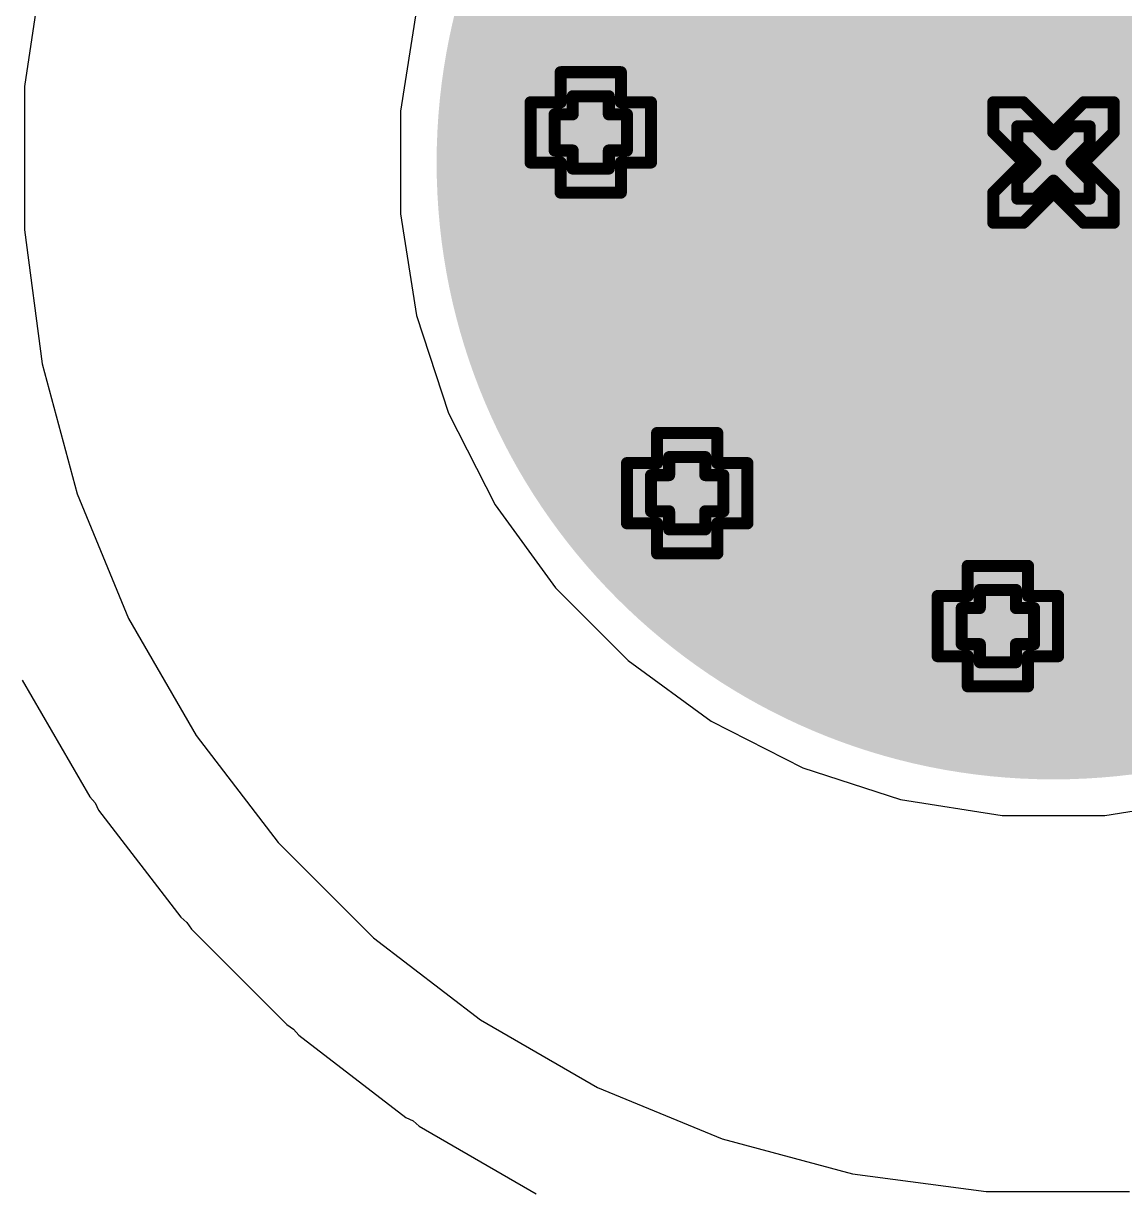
# Model space of a CAD drawing. Header units: inches. Extents: x -3 to 5259, y -3 to 5282.
# Drawn here: x 138.924 to 143.568, y 98.943 to 103.874 of the extents above; entities that cross this region are included whole.
import ezdxf

# ---------------------------------------------------------------- set-up
doc = ezdxf.new("R2010")
doc.units = ezdxf.units.IN
for name, color, linetype in [('Bottom Layer', 5, 'Continuous'), ('Bottom Solder', 6, 'Continuous'), ('Drill Drawing', 1, 'Continuous'), ('Layer 1', 16, 'Continuous'), ('Layer 2', 76, 'Continuous'), ('Multi-Layer', 9, 'Continuous'), ('Pad Holes', 156, 'Continuous'), ('Top Layer', 1, 'Continuous'), ('Top Solder', 216, 'Continuous'), ('Via Holes', 16, 'Continuous')]:
    doc.layers.add(name, color=color, linetype=linetype)

msp = doc.modelspace()

# ---------------------------------------------------------------- hatches: boundary and pattern name
at = {"layer": 'Bottom Layer'}
h = msp.add_hatch(color=5, dxfattribs=at)
edge = h.paths.add_edge_path()
edge.add_arc((143.2683, 103.287), 2.5, 0, 360)
h = msp.add_hatch(color=5, dxfattribs=at)
edge = h.paths.add_edge_path()
edge.add_arc((141.3167, 103.414), 0.3, 0, 360)
h = msp.add_hatch(color=5, dxfattribs=at)
edge = h.paths.add_edge_path()
edge.add_arc((141.7235, 101.8923), 0.3, 0, 360)
h = msp.add_hatch(color=5, dxfattribs=at)
edge = h.paths.add_edge_path()
edge.add_arc((143.0337, 101.3319), 0.3, 0, 360)
at = {"layer": 'Bottom Solder'}
h = msp.add_hatch(color=6, dxfattribs=at)
edge = h.paths.add_edge_path()
edge.add_arc((143.2683, 103.287), 2.6016, 0, 360)
h = msp.add_hatch(color=6, dxfattribs=at)
edge = h.paths.add_edge_path()
edge.add_arc((141.3167, 103.414), 0.4016, 0, 360)
h = msp.add_hatch(color=6, dxfattribs=at)
edge = h.paths.add_edge_path()
edge.add_arc((141.7235, 101.8923), 0.4016, 0, 360)
h = msp.add_hatch(color=6, dxfattribs=at)
edge = h.paths.add_edge_path()
edge.add_arc((143.0337, 101.3319), 0.4016, 0, 360)
at = {"layer": 'Layer 1'}
h = msp.add_hatch(color=16, dxfattribs=at)
edge = h.paths.add_edge_path()
edge.add_arc((143.2683, 103.287), 2.5, 0, 360)
h = msp.add_hatch(color=16, dxfattribs=at)
edge = h.paths.add_edge_path()
edge.add_arc((141.3167, 103.414), 0.3, 0, 360)
h = msp.add_hatch(color=16, dxfattribs=at)
edge = h.paths.add_edge_path()
edge.add_arc((141.7235, 101.8923), 0.3, 0, 360)
h = msp.add_hatch(color=16, dxfattribs=at)
edge = h.paths.add_edge_path()
edge.add_arc((143.0337, 101.3319), 0.3, 0, 360)
at = {"layer": 'Layer 2'}
h = msp.add_hatch(color=76, dxfattribs=at)
edge = h.paths.add_edge_path()
edge.add_arc((143.2683, 103.287), 2.5, 0, 360)
h = msp.add_hatch(color=76, dxfattribs=at)
edge = h.paths.add_edge_path()
edge.add_arc((141.3167, 103.414), 0.3, 0, 360)
h = msp.add_hatch(color=76, dxfattribs=at)
edge = h.paths.add_edge_path()
edge.add_arc((141.7235, 101.8923), 0.3, 0, 360)
h = msp.add_hatch(color=76, dxfattribs=at)
edge = h.paths.add_edge_path()
edge.add_arc((143.0337, 101.3319), 0.3, 0, 360)
at = {"layer": 'Multi-Layer'}
h = msp.add_hatch(color=9, dxfattribs=at)
edge = h.paths.add_edge_path()
edge.add_arc((143.2683, 103.287), 2.5, 0, 360)
at = {"layer": 'Pad Holes'}
h = msp.add_hatch(color=7, dxfattribs=at)
edge = h.paths.add_edge_path()
edge.add_arc((143.2683, 103.287), 1.55, 0, 360)
at = {"layer": 'Top Layer'}
h = msp.add_hatch(color=1, dxfattribs=at)
edge = h.paths.add_edge_path()
edge.add_arc((143.2683, 103.287), 2.5, 0, 360)
h = msp.add_hatch(color=1, dxfattribs=at)
edge = h.paths.add_edge_path()
edge.add_arc((141.3167, 103.414), 0.3, 0, 360)
h = msp.add_hatch(color=1, dxfattribs=at)
edge = h.paths.add_edge_path()
edge.add_arc((141.7235, 101.8923), 0.3, 0, 360)
h = msp.add_hatch(color=1, dxfattribs=at)
edge = h.paths.add_edge_path()
edge.add_arc((143.0337, 101.3319), 0.3, 0, 360)
at = {"layer": 'Top Solder'}
h = msp.add_hatch(color=216, dxfattribs=at)
edge = h.paths.add_edge_path()
edge.add_arc((143.2683, 103.287), 2.6016, 0, 360)
h = msp.add_hatch(color=216, dxfattribs=at)
edge = h.paths.add_edge_path()
edge.add_arc((141.3167, 103.414), 0.4016, 0, 360)
h = msp.add_hatch(color=216, dxfattribs=at)
edge = h.paths.add_edge_path()
edge.add_arc((141.7235, 101.8923), 0.4016, 0, 360)
h = msp.add_hatch(color=216, dxfattribs=at)
edge = h.paths.add_edge_path()
edge.add_arc((143.0337, 101.3319), 0.4016, 0, 360)
at = {"layer": 'Via Holes'}
h = msp.add_hatch(color=7, dxfattribs=at)
edge = h.paths.add_edge_path()
edge.add_arc((141.3167, 103.414), 0.15, 0, 360)
h = msp.add_hatch(color=7, dxfattribs=at)
edge = h.paths.add_edge_path()
edge.add_arc((141.7235, 101.8923), 0.15, 0, 360)
h = msp.add_hatch(color=7, dxfattribs=at)
edge = h.paths.add_edge_path()
edge.add_arc((143.0337, 101.3319), 0.15, 0, 360)

# ---------------------------------------------------------------- linework, layer by layer
at = {"layer": 'Bottom Layer'}
for p, q in [((139.0226, 104.2404), (138.9287, 103.6071)), ((138.9287, 103.6071), (138.9287, 103.287)), ((138.9287, 103.287), (138.9287, 103.0026)), ((138.9287, 103.0026), (139.0029, 102.4386)), ((139.0029, 102.4386), (139.1501, 101.8891)), ((139.1501, 101.8891), (139.3678, 101.3635)), ((139.3678, 101.3635), (139.6523, 100.8708)), ((138.9193, 101.1045), (139.2037, 100.6119)), ((138.9193, 101.1045), (139.2037, 100.6119)), ((139.6523, 100.8708), (139.9986, 100.4195)), ((139.2037, 100.6119), (139.2263, 100.5862)), ((139.2037, 100.6119), (139.2263, 100.5862)), ((139.2263, 100.5862), (139.2414, 100.5555)), ((139.2263, 100.5862), (139.2414, 100.5555)), ((139.2414, 100.5555), (139.5877, 100.1042)), ((139.2414, 100.5555), (139.5877, 100.1042)), ((139.9986, 100.4195), (140.4008, 100.0173)), ((139.5877, 100.1042), (139.6134, 100.0817)), ((139.5877, 100.1042), (139.6134, 100.0817)), ((139.6134, 100.0817), (139.6323, 100.0533)), ((139.6134, 100.0817), (139.6323, 100.0533)), ((139.6323, 100.0533), (140.0346, 99.651)), ((139.6323, 100.0533), (140.0346, 99.651)), ((140.4008, 100.0173), (140.8522, 99.671)), ((140.8522, 99.671), (141.3448, 99.3865)), ((140.0346, 99.651), (140.063, 99.632)), ((140.0346, 99.651), (140.063, 99.632)), ((140.063, 99.632), (140.0855, 99.6063)), ((140.063, 99.632), (140.0855, 99.6063)), ((140.0855, 99.6063), (140.5369, 99.26)), ((140.0855, 99.6063), (140.5369, 99.26)), ((141.3448, 99.3865), (141.8704, 99.1688)), ((140.5369, 99.26), (140.5675, 99.2449)), ((140.5369, 99.26), (140.5675, 99.2449)), ((140.5675, 99.2449), (140.5932, 99.2224)), ((140.5675, 99.2449), (140.5932, 99.2224)), ((140.5932, 99.2224), (141.0859, 98.938)), ((140.5932, 99.2224), (141.0859, 98.938)), ((141.8704, 99.1688), (142.4199, 99.0216)), ((142.4199, 99.0216), (142.9839, 98.9473)), ((142.9839, 98.9473), (143.2683, 98.9473)), ((143.2683, 98.9473), (143.5885, 98.9473))]:
    msp.add_line(p, q, dxfattribs=at)
at = {"layer": 'Bottom Solder'}
for p, q in [((139.0226, 104.2404), (138.9287, 103.6071)), ((138.9287, 103.6071), (138.9287, 103.287)), ((138.9287, 103.287), (138.9287, 103.0026)), ((138.9287, 103.0026), (139.0029, 102.4386)), ((139.0029, 102.4386), (139.1501, 101.8891)), ((139.1501, 101.8891), (139.3678, 101.3635)), ((139.3678, 101.3635), (139.6523, 100.8708)), ((139.6523, 100.8708), (139.9986, 100.4195)), ((139.9986, 100.4195), (140.4008, 100.0173)), ((140.4008, 100.0173), (140.8522, 99.671)), ((140.8522, 99.671), (141.3448, 99.3865)), ((141.3448, 99.3865), (141.8704, 99.1688)), ((141.8704, 99.1688), (142.4199, 99.0216)), ((142.4199, 99.0216), (142.9839, 98.9473)), ((142.9839, 98.9473), (143.2683, 98.9473)), ((143.2683, 98.9473), (143.5885, 98.9473))]:
    msp.add_line(p, q, dxfattribs=at)
at = {"layer": 'Drill Drawing'}
for points in [[(141.1897, 103.541, 0.0508, 0.0508, 0), (141.1897, 103.668, 0.0508, 0.0508, 0)], [(141.1897, 103.668, 0.0508, 0.0508, 0), (141.4437, 103.668, 0.0508, 0.0508, 0)], [(141.4437, 103.541, 0.0508, 0.0508, 0), (141.4437, 103.668, 0.0508, 0.0508, 0)], [(141.0627, 103.287, 0.0508, 0.0508, 0), (141.0627, 103.541, 0.0508, 0.0508, 0)], [(141.0627, 103.541, 0.0508, 0.0508, 0), (141.1897, 103.541, 0.0508, 0.0508, 0)], [(141.2405, 103.4902, 0.0508, 0.0508, 0), (141.2405, 103.5664, 0.0508, 0.0508, 0)], [(141.2405, 103.5664, 0.0508, 0.0508, 0), (141.3929, 103.5664, 0.0508, 0.0508, 0)], [(141.3929, 103.4902, 0.0508, 0.0508, 0), (141.3929, 103.5664, 0.0508, 0.0508, 0)], [(141.4437, 103.541, 0.0508, 0.0508, 0), (141.5707, 103.541, 0.0508, 0.0508, 0)], [(141.5707, 103.287, 0.0508, 0.0508, 0), (141.5707, 103.541, 0.0508, 0.0508, 0)], [(143.0143, 103.414, 0.0508, 0.0508, 0), (143.0143, 103.541, 0.0508, 0.0508, 0)], [(143.0143, 103.541, 0.0508, 0.0508, 0), (143.1413, 103.541, 0.0508, 0.0508, 0)], [(143.1413, 103.541, 0.0508, 0.0508, 0), (143.2683, 103.414, 0.0508, 0.0508, 0)], [(143.2683, 103.414, 0.0508, 0.0508, 0), (143.3953, 103.541, 0.0508, 0.0508, 0)], [(143.3953, 103.541, 0.0508, 0.0508, 0), (143.5223, 103.541, 0.0508, 0.0508, 0)], [(143.5223, 103.414, 0.0508, 0.0508, 0), (143.5223, 103.541, 0.0508, 0.0508, 0)], [(141.1643, 103.3378, 0.0508, 0.0508, 0), (141.1643, 103.4902, 0.0508, 0.0508, 0)], [(141.1643, 103.4902, 0.0508, 0.0508, 0), (141.2405, 103.4902, 0.0508, 0.0508, 0)], [(141.3929, 103.4902, 0.0508, 0.0508, 0), (141.4691, 103.4902, 0.0508, 0.0508, 0)], [(141.4691, 103.3378, 0.0508, 0.0508, 0), (141.4691, 103.4902, 0.0508, 0.0508, 0)], [(143.1159, 103.3632, 0.0508, 0.0508, 0), (143.1159, 103.4394, 0.0508, 0.0508, 0)], [(143.1159, 103.4394, 0.0508, 0.0508, 0), (143.1921, 103.4394, 0.0508, 0.0508, 0)], [(143.1921, 103.4394, 0.0508, 0.0508, 0), (143.2683, 103.3632, 0.0508, 0.0508, 0)], [(143.2683, 103.3632, 0.0508, 0.0508, 0), (143.3445, 103.4394, 0.0508, 0.0508, 0)], [(143.3445, 103.4394, 0.0508, 0.0508, 0), (143.4207, 103.4394, 0.0508, 0.0508, 0)], [(143.4207, 103.3632, 0.0508, 0.0508, 0), (143.4207, 103.4394, 0.0508, 0.0508, 0)], [(143.0143, 103.414, 0.0508, 0.0508, 0), (143.1413, 103.287, 0.0508, 0.0508, 0)], [(143.3953, 103.287, 0.0508, 0.0508, 0), (143.5223, 103.414, 0.0508, 0.0508, 0)], [(141.1643, 103.3378, 0.0508, 0.0508, 0), (141.2405, 103.3378, 0.0508, 0.0508, 0)], [(141.2405, 103.2616, 0.0508, 0.0508, 0), (141.2405, 103.3378, 0.0508, 0.0508, 0)], [(141.3929, 103.3378, 0.0508, 0.0508, 0), (141.4691, 103.3378, 0.0508, 0.0508, 0)], [(141.3929, 103.2616, 0.0508, 0.0508, 0), (141.3929, 103.3378, 0.0508, 0.0508, 0)], [(143.1159, 103.3632, 0.0508, 0.0508, 0), (143.1921, 103.287, 0.0508, 0.0508, 0)], [(143.3445, 103.287, 0.0508, 0.0508, 0), (143.4207, 103.3632, 0.0508, 0.0508, 0)], [(141.0627, 103.287, 0.0508, 0.0508, 0), (141.1897, 103.287, 0.0508, 0.0508, 0)], [(141.1897, 103.16, 0.0508, 0.0508, 0), (141.1897, 103.287, 0.0508, 0.0508, 0)], [(141.4437, 103.287, 0.0508, 0.0508, 0), (141.5707, 103.287, 0.0508, 0.0508, 0)], [(141.4437, 103.16, 0.0508, 0.0508, 0), (141.4437, 103.287, 0.0508, 0.0508, 0)], [(143.0143, 103.16, 0.0508, 0.0508, 0), (143.1413, 103.287, 0.0508, 0.0508, 0)], [(143.1159, 103.2108, 0.0508, 0.0508, 0), (143.1921, 103.287, 0.0508, 0.0508, 0)], [(143.3445, 103.287, 0.0508, 0.0508, 0), (143.4207, 103.2108, 0.0508, 0.0508, 0)], [(143.3953, 103.287, 0.0508, 0.0508, 0), (143.5223, 103.16, 0.0508, 0.0508, 0)], [(141.2405, 103.2616, 0.0508, 0.0508, 0), (141.3929, 103.2616, 0.0508, 0.0508, 0)], [(143.1159, 103.1346, 0.0508, 0.0508, 0), (143.1159, 103.2108, 0.0508, 0.0508, 0)], [(143.1921, 103.1346, 0.0508, 0.0508, 0), (143.2683, 103.2108, 0.0508, 0.0508, 0)], [(143.2683, 103.2108, 0.0508, 0.0508, 0), (143.3445, 103.1346, 0.0508, 0.0508, 0)], [(143.4207, 103.1346, 0.0508, 0.0508, 0), (143.4207, 103.2108, 0.0508, 0.0508, 0)], [(141.1897, 103.16, 0.0508, 0.0508, 0), (141.4437, 103.16, 0.0508, 0.0508, 0)], [(143.0143, 103.033, 0.0508, 0.0508, 0), (143.0143, 103.16, 0.0508, 0.0508, 0)], [(143.1413, 103.033, 0.0508, 0.0508, 0), (143.2683, 103.16, 0.0508, 0.0508, 0)], [(143.2683, 103.16, 0.0508, 0.0508, 0), (143.3953, 103.033, 0.0508, 0.0508, 0)], [(143.5223, 103.033, 0.0508, 0.0508, 0), (143.5223, 103.16, 0.0508, 0.0508, 0)], [(143.1159, 103.1346, 0.0508, 0.0508, 0), (143.1921, 103.1346, 0.0508, 0.0508, 0)], [(143.3445, 103.1346, 0.0508, 0.0508, 0), (143.4207, 103.1346, 0.0508, 0.0508, 0)], [(143.0143, 103.033, 0.0508, 0.0508, 0), (143.1413, 103.033, 0.0508, 0.0508, 0)], [(143.3953, 103.033, 0.0508, 0.0508, 0), (143.5223, 103.033, 0.0508, 0.0508, 0)], [(141.5965, 102.0193, 0.0508, 0.0508, 0), (141.5965, 102.1463, 0.0508, 0.0508, 0)], [(141.5965, 102.1463, 0.0508, 0.0508, 0), (141.8505, 102.1463, 0.0508, 0.0508, 0)], [(141.8505, 102.0193, 0.0508, 0.0508, 0), (141.8505, 102.1463, 0.0508, 0.0508, 0)], [(141.4695, 101.7653, 0.0508, 0.0508, 0), (141.4695, 102.0193, 0.0508, 0.0508, 0)], [(141.4695, 102.0193, 0.0508, 0.0508, 0), (141.5965, 102.0193, 0.0508, 0.0508, 0)], [(141.6473, 101.9685, 0.0508, 0.0508, 0), (141.6473, 102.0447, 0.0508, 0.0508, 0)], [(141.6473, 102.0447, 0.0508, 0.0508, 0), (141.7997, 102.0447, 0.0508, 0.0508, 0)], [(141.7997, 101.9685, 0.0508, 0.0508, 0), (141.7997, 102.0447, 0.0508, 0.0508, 0)], [(141.8505, 102.0193, 0.0508, 0.0508, 0), (141.9775, 102.0193, 0.0508, 0.0508, 0)], [(141.9775, 101.7653, 0.0508, 0.0508, 0), (141.9775, 102.0193, 0.0508, 0.0508, 0)], [(141.5711, 101.8161, 0.0508, 0.0508, 0), (141.5711, 101.9685, 0.0508, 0.0508, 0)], [(141.5711, 101.9685, 0.0508, 0.0508, 0), (141.6473, 101.9685, 0.0508, 0.0508, 0)], [(141.7997, 101.9685, 0.0508, 0.0508, 0), (141.8759, 101.9685, 0.0508, 0.0508, 0)], [(141.8759, 101.8161, 0.0508, 0.0508, 0), (141.8759, 101.9685, 0.0508, 0.0508, 0)], [(141.5711, 101.8161, 0.0508, 0.0508, 0), (141.6473, 101.8161, 0.0508, 0.0508, 0)], [(141.6473, 101.7399, 0.0508, 0.0508, 0), (141.6473, 101.8161, 0.0508, 0.0508, 0)], [(141.7997, 101.8161, 0.0508, 0.0508, 0), (141.8759, 101.8161, 0.0508, 0.0508, 0)], [(141.7997, 101.7399, 0.0508, 0.0508, 0), (141.7997, 101.8161, 0.0508, 0.0508, 0)], [(141.4695, 101.7653, 0.0508, 0.0508, 0), (141.5965, 101.7653, 0.0508, 0.0508, 0)], [(141.5965, 101.6383, 0.0508, 0.0508, 0), (141.5965, 101.7653, 0.0508, 0.0508, 0)], [(141.8505, 101.7653, 0.0508, 0.0508, 0), (141.9775, 101.7653, 0.0508, 0.0508, 0)], [(141.8505, 101.6383, 0.0508, 0.0508, 0), (141.8505, 101.7653, 0.0508, 0.0508, 0)], [(141.6473, 101.7399, 0.0508, 0.0508, 0), (141.7997, 101.7399, 0.0508, 0.0508, 0)], [(141.5965, 101.6383, 0.0508, 0.0508, 0), (141.8505, 101.6383, 0.0508, 0.0508, 0)], [(142.9067, 101.4589, 0.0508, 0.0508, 0), (142.9067, 101.5859, 0.0508, 0.0508, 0)], [(142.9067, 101.5859, 0.0508, 0.0508, 0), (143.1607, 101.5859, 0.0508, 0.0508, 0)], [(143.1607, 101.4589, 0.0508, 0.0508, 0), (143.1607, 101.5859, 0.0508, 0.0508, 0)], [(142.7797, 101.2049, 0.0508, 0.0508, 0), (142.7797, 101.4589, 0.0508, 0.0508, 0)], [(142.7797, 101.4589, 0.0508, 0.0508, 0), (142.9067, 101.4589, 0.0508, 0.0508, 0)], [(142.9575, 101.4081, 0.0508, 0.0508, 0), (142.9575, 101.4843, 0.0508, 0.0508, 0)], [(142.9575, 101.4843, 0.0508, 0.0508, 0), (143.1099, 101.4843, 0.0508, 0.0508, 0)], [(143.1099, 101.4081, 0.0508, 0.0508, 0), (143.1099, 101.4843, 0.0508, 0.0508, 0)], [(143.1607, 101.4589, 0.0508, 0.0508, 0), (143.2877, 101.4589, 0.0508, 0.0508, 0)], [(143.2877, 101.2049, 0.0508, 0.0508, 0), (143.2877, 101.4589, 0.0508, 0.0508, 0)], [(142.8813, 101.2557, 0.0508, 0.0508, 0), (142.8813, 101.4081, 0.0508, 0.0508, 0)], [(142.8813, 101.4081, 0.0508, 0.0508, 0), (142.9575, 101.4081, 0.0508, 0.0508, 0)], [(143.1099, 101.4081, 0.0508, 0.0508, 0), (143.1861, 101.4081, 0.0508, 0.0508, 0)], [(143.1861, 101.2557, 0.0508, 0.0508, 0), (143.1861, 101.4081, 0.0508, 0.0508, 0)], [(142.8813, 101.2557, 0.0508, 0.0508, 0), (142.9575, 101.2557, 0.0508, 0.0508, 0)], [(142.9575, 101.1795, 0.0508, 0.0508, 0), (142.9575, 101.2557, 0.0508, 0.0508, 0)], [(143.1099, 101.2557, 0.0508, 0.0508, 0), (143.1861, 101.2557, 0.0508, 0.0508, 0)], [(143.1099, 101.1795, 0.0508, 0.0508, 0), (143.1099, 101.2557, 0.0508, 0.0508, 0)], [(142.7797, 101.2049, 0.0508, 0.0508, 0), (142.9067, 101.2049, 0.0508, 0.0508, 0)], [(142.9067, 101.0779, 0.0508, 0.0508, 0), (142.9067, 101.2049, 0.0508, 0.0508, 0)], [(142.9575, 101.1795, 0.0508, 0.0508, 0), (143.1099, 101.1795, 0.0508, 0.0508, 0)], [(143.1607, 101.2049, 0.0508, 0.0508, 0), (143.2877, 101.2049, 0.0508, 0.0508, 0)], [(143.1607, 101.0779, 0.0508, 0.0508, 0), (143.1607, 101.2049, 0.0508, 0.0508, 0)], [(142.9067, 101.0779, 0.0508, 0.0508, 0), (143.1607, 101.0779, 0.0508, 0.0508, 0)]]:
    msp.add_lwpolyline(points, format="xyseb", dxfattribs=at)
for points in [[(141.177, 103.668, 0.0254, 0.0254, 1), (141.2024, 103.668, 0.0254, 0.0254, 1)], [(141.177, 103.668, 0.0254, 0.0254, 1), (141.2024, 103.668, 0.0254, 0.0254, 1)], [(141.431, 103.668, 0.0254, 0.0254, 1), (141.4564, 103.668, 0.0254, 0.0254, 1)], [(141.431, 103.668, 0.0254, 0.0254, 1), (141.4564, 103.668, 0.0254, 0.0254, 1)], [(141.05, 103.541, 0.0254, 0.0254, 1), (141.0754, 103.541, 0.0254, 0.0254, 1)], [(141.05, 103.541, 0.0254, 0.0254, 1), (141.0754, 103.541, 0.0254, 0.0254, 1)], [(141.177, 103.541, 0.0254, 0.0254, 1), (141.2024, 103.541, 0.0254, 0.0254, 1)], [(141.177, 103.541, 0.0254, 0.0254, 1), (141.2024, 103.541, 0.0254, 0.0254, 1)], [(141.2278, 103.5664, 0.0254, 0.0254, 1), (141.2532, 103.5664, 0.0254, 0.0254, 1)], [(141.2278, 103.5664, 0.0254, 0.0254, 1), (141.2532, 103.5664, 0.0254, 0.0254, 1)], [(141.3802, 103.5664, 0.0254, 0.0254, 1), (141.4056, 103.5664, 0.0254, 0.0254, 1)], [(141.3802, 103.5664, 0.0254, 0.0254, 1), (141.4056, 103.5664, 0.0254, 0.0254, 1)], [(141.431, 103.541, 0.0254, 0.0254, 1), (141.4564, 103.541, 0.0254, 0.0254, 1)], [(141.431, 103.541, 0.0254, 0.0254, 1), (141.4564, 103.541, 0.0254, 0.0254, 1)], [(141.558, 103.541, 0.0254, 0.0254, 1), (141.5834, 103.541, 0.0254, 0.0254, 1)], [(141.558, 103.541, 0.0254, 0.0254, 1), (141.5834, 103.541, 0.0254, 0.0254, 1)], [(143.0016, 103.541, 0.0254, 0.0254, 1), (143.027, 103.541, 0.0254, 0.0254, 1)], [(143.0016, 103.541, 0.0254, 0.0254, 1), (143.027, 103.541, 0.0254, 0.0254, 1)], [(143.1286, 103.541, 0.0254, 0.0254, 1), (143.154, 103.541, 0.0254, 0.0254, 1)], [(143.1286, 103.541, 0.0254, 0.0254, 1), (143.154, 103.541, 0.0254, 0.0254, 1)], [(143.3826, 103.541, 0.0254, 0.0254, 1), (143.408, 103.541, 0.0254, 0.0254, 1)], [(143.3826, 103.541, 0.0254, 0.0254, 1), (143.408, 103.541, 0.0254, 0.0254, 1)], [(143.5096, 103.541, 0.0254, 0.0254, 1), (143.535, 103.541, 0.0254, 0.0254, 1)], [(143.5096, 103.541, 0.0254, 0.0254, 1), (143.535, 103.541, 0.0254, 0.0254, 1)], [(141.1516, 103.4902, 0.0254, 0.0254, 1), (141.177, 103.4902, 0.0254, 0.0254, 1)], [(141.1516, 103.4902, 0.0254, 0.0254, 1), (141.177, 103.4902, 0.0254, 0.0254, 1)], [(141.2278, 103.4902, 0.0254, 0.0254, 1), (141.2532, 103.4902, 0.0254, 0.0254, 1)], [(141.2278, 103.4902, 0.0254, 0.0254, 1), (141.2532, 103.4902, 0.0254, 0.0254, 1)], [(141.3802, 103.4902, 0.0254, 0.0254, 1), (141.4056, 103.4902, 0.0254, 0.0254, 1)], [(141.3802, 103.4902, 0.0254, 0.0254, 1), (141.4056, 103.4902, 0.0254, 0.0254, 1)], [(141.4564, 103.4902, 0.0254, 0.0254, 1), (141.4818, 103.4902, 0.0254, 0.0254, 1)], [(141.4564, 103.4902, 0.0254, 0.0254, 1), (141.4818, 103.4902, 0.0254, 0.0254, 1)], [(143.1032, 103.4394, 0.0254, 0.0254, 1), (143.1286, 103.4394, 0.0254, 0.0254, 1)], [(143.1032, 103.4394, 0.0254, 0.0254, 1), (143.1286, 103.4394, 0.0254, 0.0254, 1)], [(143.1794, 103.4394, 0.0254, 0.0254, 1), (143.2048, 103.4394, 0.0254, 0.0254, 1)], [(143.1794, 103.4394, 0.0254, 0.0254, 1), (143.2048, 103.4394, 0.0254, 0.0254, 1)], [(143.3318, 103.4394, 0.0254, 0.0254, 1), (143.3572, 103.4394, 0.0254, 0.0254, 1)], [(143.3318, 103.4394, 0.0254, 0.0254, 1), (143.3572, 103.4394, 0.0254, 0.0254, 1)], [(143.408, 103.4394, 0.0254, 0.0254, 1), (143.4334, 103.4394, 0.0254, 0.0254, 1)], [(143.408, 103.4394, 0.0254, 0.0254, 1), (143.4334, 103.4394, 0.0254, 0.0254, 1)], [(143.0016, 103.414, 0.0254, 0.0254, 1), (143.027, 103.414, 0.0254, 0.0254, 1)], [(143.0016, 103.414, 0.0254, 0.0254, 1), (143.027, 103.414, 0.0254, 0.0254, 1)], [(143.2556, 103.414, 0.0254, 0.0254, 1), (143.281, 103.414, 0.0254, 0.0254, 1)], [(143.2556, 103.414, 0.0254, 0.0254, 1), (143.281, 103.414, 0.0254, 0.0254, 1)], [(143.5096, 103.414, 0.0254, 0.0254, 1), (143.535, 103.414, 0.0254, 0.0254, 1)], [(143.5096, 103.414, 0.0254, 0.0254, 1), (143.535, 103.414, 0.0254, 0.0254, 1)], [(141.1516, 103.3378, 0.0254, 0.0254, 1), (141.177, 103.3378, 0.0254, 0.0254, 1)], [(141.1516, 103.3378, 0.0254, 0.0254, 1), (141.177, 103.3378, 0.0254, 0.0254, 1)], [(141.2278, 103.3378, 0.0254, 0.0254, 1), (141.2532, 103.3378, 0.0254, 0.0254, 1)], [(141.2278, 103.3378, 0.0254, 0.0254, 1), (141.2532, 103.3378, 0.0254, 0.0254, 1)], [(141.3802, 103.3378, 0.0254, 0.0254, 1), (141.4056, 103.3378, 0.0254, 0.0254, 1)], [(141.3802, 103.3378, 0.0254, 0.0254, 1), (141.4056, 103.3378, 0.0254, 0.0254, 1)], [(141.4564, 103.3378, 0.0254, 0.0254, 1), (141.4818, 103.3378, 0.0254, 0.0254, 1)], [(141.4564, 103.3378, 0.0254, 0.0254, 1), (141.4818, 103.3378, 0.0254, 0.0254, 1)], [(143.1032, 103.3632, 0.0254, 0.0254, 1), (143.1286, 103.3632, 0.0254, 0.0254, 1)], [(143.1032, 103.3632, 0.0254, 0.0254, 1), (143.1286, 103.3632, 0.0254, 0.0254, 1)], [(143.2556, 103.3632, 0.0254, 0.0254, 1), (143.281, 103.3632, 0.0254, 0.0254, 1)], [(143.2556, 103.3632, 0.0254, 0.0254, 1), (143.281, 103.3632, 0.0254, 0.0254, 1)], [(143.408, 103.3632, 0.0254, 0.0254, 1), (143.4334, 103.3632, 0.0254, 0.0254, 1)], [(143.408, 103.3632, 0.0254, 0.0254, 1), (143.4334, 103.3632, 0.0254, 0.0254, 1)], [(141.05, 103.287, 0.0254, 0.0254, 1), (141.0754, 103.287, 0.0254, 0.0254, 1)], [(141.05, 103.287, 0.0254, 0.0254, 1), (141.0754, 103.287, 0.0254, 0.0254, 1)], [(141.177, 103.287, 0.0254, 0.0254, 1), (141.2024, 103.287, 0.0254, 0.0254, 1)], [(141.177, 103.287, 0.0254, 0.0254, 1), (141.2024, 103.287, 0.0254, 0.0254, 1)], [(141.431, 103.287, 0.0254, 0.0254, 1), (141.4564, 103.287, 0.0254, 0.0254, 1)], [(141.431, 103.287, 0.0254, 0.0254, 1), (141.4564, 103.287, 0.0254, 0.0254, 1)], [(141.558, 103.287, 0.0254, 0.0254, 1), (141.5834, 103.287, 0.0254, 0.0254, 1)], [(141.558, 103.287, 0.0254, 0.0254, 1), (141.5834, 103.287, 0.0254, 0.0254, 1)], [(143.1286, 103.287, 0.0254, 0.0254, 1), (143.154, 103.287, 0.0254, 0.0254, 1)], [(143.1286, 103.287, 0.0254, 0.0254, 1), (143.154, 103.287, 0.0254, 0.0254, 1)], [(143.1794, 103.287, 0.0254, 0.0254, 1), (143.2048, 103.287, 0.0254, 0.0254, 1)], [(143.1794, 103.287, 0.0254, 0.0254, 1), (143.2048, 103.287, 0.0254, 0.0254, 1)], [(143.3318, 103.287, 0.0254, 0.0254, 1), (143.3572, 103.287, 0.0254, 0.0254, 1)], [(143.3318, 103.287, 0.0254, 0.0254, 1), (143.3572, 103.287, 0.0254, 0.0254, 1)], [(143.3826, 103.287, 0.0254, 0.0254, 1), (143.408, 103.287, 0.0254, 0.0254, 1)], [(143.3826, 103.287, 0.0254, 0.0254, 1), (143.408, 103.287, 0.0254, 0.0254, 1)], [(141.2278, 103.2616, 0.0254, 0.0254, 1), (141.2532, 103.2616, 0.0254, 0.0254, 1)], [(141.2278, 103.2616, 0.0254, 0.0254, 1), (141.2532, 103.2616, 0.0254, 0.0254, 1)], [(141.3802, 103.2616, 0.0254, 0.0254, 1), (141.4056, 103.2616, 0.0254, 0.0254, 1)], [(141.3802, 103.2616, 0.0254, 0.0254, 1), (141.4056, 103.2616, 0.0254, 0.0254, 1)], [(143.1032, 103.2108, 0.0254, 0.0254, 1), (143.1286, 103.2108, 0.0254, 0.0254, 1)], [(143.1032, 103.2108, 0.0254, 0.0254, 1), (143.1286, 103.2108, 0.0254, 0.0254, 1)], [(143.2556, 103.2108, 0.0254, 0.0254, 1), (143.281, 103.2108, 0.0254, 0.0254, 1)], [(143.2556, 103.2108, 0.0254, 0.0254, 1), (143.281, 103.2108, 0.0254, 0.0254, 1)], [(143.408, 103.2108, 0.0254, 0.0254, 1), (143.4334, 103.2108, 0.0254, 0.0254, 1)], [(143.408, 103.2108, 0.0254, 0.0254, 1), (143.4334, 103.2108, 0.0254, 0.0254, 1)], [(141.177, 103.16, 0.0254, 0.0254, 1), (141.2024, 103.16, 0.0254, 0.0254, 1)], [(141.177, 103.16, 0.0254, 0.0254, 1), (141.2024, 103.16, 0.0254, 0.0254, 1)], [(141.431, 103.16, 0.0254, 0.0254, 1), (141.4564, 103.16, 0.0254, 0.0254, 1)], [(141.431, 103.16, 0.0254, 0.0254, 1), (141.4564, 103.16, 0.0254, 0.0254, 1)], [(143.0016, 103.16, 0.0254, 0.0254, 1), (143.027, 103.16, 0.0254, 0.0254, 1)], [(143.0016, 103.16, 0.0254, 0.0254, 1), (143.027, 103.16, 0.0254, 0.0254, 1)], [(143.2556, 103.16, 0.0254, 0.0254, 1), (143.281, 103.16, 0.0254, 0.0254, 1)], [(143.2556, 103.16, 0.0254, 0.0254, 1), (143.281, 103.16, 0.0254, 0.0254, 1)], [(143.5096, 103.16, 0.0254, 0.0254, 1), (143.535, 103.16, 0.0254, 0.0254, 1)], [(143.5096, 103.16, 0.0254, 0.0254, 1), (143.535, 103.16, 0.0254, 0.0254, 1)], [(143.1032, 103.1346, 0.0254, 0.0254, 1), (143.1286, 103.1346, 0.0254, 0.0254, 1)], [(143.1032, 103.1346, 0.0254, 0.0254, 1), (143.1286, 103.1346, 0.0254, 0.0254, 1)], [(143.1794, 103.1346, 0.0254, 0.0254, 1), (143.2048, 103.1346, 0.0254, 0.0254, 1)], [(143.1794, 103.1346, 0.0254, 0.0254, 1), (143.2048, 103.1346, 0.0254, 0.0254, 1)], [(143.3318, 103.1346, 0.0254, 0.0254, 1), (143.3572, 103.1346, 0.0254, 0.0254, 1)], [(143.3318, 103.1346, 0.0254, 0.0254, 1), (143.3572, 103.1346, 0.0254, 0.0254, 1)], [(143.408, 103.1346, 0.0254, 0.0254, 1), (143.4334, 103.1346, 0.0254, 0.0254, 1)], [(143.408, 103.1346, 0.0254, 0.0254, 1), (143.4334, 103.1346, 0.0254, 0.0254, 1)], [(143.0016, 103.033, 0.0254, 0.0254, 1), (143.027, 103.033, 0.0254, 0.0254, 1)], [(143.0016, 103.033, 0.0254, 0.0254, 1), (143.027, 103.033, 0.0254, 0.0254, 1)], [(143.1286, 103.033, 0.0254, 0.0254, 1), (143.154, 103.033, 0.0254, 0.0254, 1)], [(143.1286, 103.033, 0.0254, 0.0254, 1), (143.154, 103.033, 0.0254, 0.0254, 1)], [(143.3826, 103.033, 0.0254, 0.0254, 1), (143.408, 103.033, 0.0254, 0.0254, 1)], [(143.3826, 103.033, 0.0254, 0.0254, 1), (143.408, 103.033, 0.0254, 0.0254, 1)], [(143.5096, 103.033, 0.0254, 0.0254, 1), (143.535, 103.033, 0.0254, 0.0254, 1)], [(143.5096, 103.033, 0.0254, 0.0254, 1), (143.535, 103.033, 0.0254, 0.0254, 1)], [(141.5838, 102.1463, 0.0254, 0.0254, 1), (141.6092, 102.1463, 0.0254, 0.0254, 1)], [(141.5838, 102.1463, 0.0254, 0.0254, 1), (141.6092, 102.1463, 0.0254, 0.0254, 1)], [(141.8378, 102.1463, 0.0254, 0.0254, 1), (141.8632, 102.1463, 0.0254, 0.0254, 1)], [(141.8378, 102.1463, 0.0254, 0.0254, 1), (141.8632, 102.1463, 0.0254, 0.0254, 1)], [(141.4568, 102.0193, 0.0254, 0.0254, 1), (141.4822, 102.0193, 0.0254, 0.0254, 1)], [(141.4568, 102.0193, 0.0254, 0.0254, 1), (141.4822, 102.0193, 0.0254, 0.0254, 1)], [(141.5838, 102.0193, 0.0254, 0.0254, 1), (141.6092, 102.0193, 0.0254, 0.0254, 1)], [(141.5838, 102.0193, 0.0254, 0.0254, 1), (141.6092, 102.0193, 0.0254, 0.0254, 1)], [(141.6346, 102.0447, 0.0254, 0.0254, 1), (141.66, 102.0447, 0.0254, 0.0254, 1)], [(141.6346, 102.0447, 0.0254, 0.0254, 1), (141.66, 102.0447, 0.0254, 0.0254, 1)], [(141.787, 102.0447, 0.0254, 0.0254, 1), (141.8124, 102.0447, 0.0254, 0.0254, 1)], [(141.787, 102.0447, 0.0254, 0.0254, 1), (141.8124, 102.0447, 0.0254, 0.0254, 1)], [(141.8378, 102.0193, 0.0254, 0.0254, 1), (141.8632, 102.0193, 0.0254, 0.0254, 1)], [(141.8378, 102.0193, 0.0254, 0.0254, 1), (141.8632, 102.0193, 0.0254, 0.0254, 1)], [(141.9648, 102.0193, 0.0254, 0.0254, 1), (141.9902, 102.0193, 0.0254, 0.0254, 1)], [(141.9648, 102.0193, 0.0254, 0.0254, 1), (141.9902, 102.0193, 0.0254, 0.0254, 1)], [(141.5584, 101.9685, 0.0254, 0.0254, 1), (141.5838, 101.9685, 0.0254, 0.0254, 1)], [(141.5584, 101.9685, 0.0254, 0.0254, 1), (141.5838, 101.9685, 0.0254, 0.0254, 1)], [(141.6346, 101.9685, 0.0254, 0.0254, 1), (141.66, 101.9685, 0.0254, 0.0254, 1)], [(141.6346, 101.9685, 0.0254, 0.0254, 1), (141.66, 101.9685, 0.0254, 0.0254, 1)], [(141.787, 101.9685, 0.0254, 0.0254, 1), (141.8124, 101.9685, 0.0254, 0.0254, 1)], [(141.787, 101.9685, 0.0254, 0.0254, 1), (141.8124, 101.9685, 0.0254, 0.0254, 1)], [(141.8632, 101.9685, 0.0254, 0.0254, 1), (141.8886, 101.9685, 0.0254, 0.0254, 1)], [(141.8632, 101.9685, 0.0254, 0.0254, 1), (141.8886, 101.9685, 0.0254, 0.0254, 1)], [(141.5584, 101.8161, 0.0254, 0.0254, 1), (141.5838, 101.8161, 0.0254, 0.0254, 1)], [(141.5584, 101.8161, 0.0254, 0.0254, 1), (141.5838, 101.8161, 0.0254, 0.0254, 1)], [(141.6346, 101.8161, 0.0254, 0.0254, 1), (141.66, 101.8161, 0.0254, 0.0254, 1)], [(141.6346, 101.8161, 0.0254, 0.0254, 1), (141.66, 101.8161, 0.0254, 0.0254, 1)], [(141.787, 101.8161, 0.0254, 0.0254, 1), (141.8124, 101.8161, 0.0254, 0.0254, 1)], [(141.787, 101.8161, 0.0254, 0.0254, 1), (141.8124, 101.8161, 0.0254, 0.0254, 1)], [(141.8632, 101.8161, 0.0254, 0.0254, 1), (141.8886, 101.8161, 0.0254, 0.0254, 1)], [(141.8632, 101.8161, 0.0254, 0.0254, 1), (141.8886, 101.8161, 0.0254, 0.0254, 1)], [(141.4568, 101.7653, 0.0254, 0.0254, 1), (141.4822, 101.7653, 0.0254, 0.0254, 1)], [(141.4568, 101.7653, 0.0254, 0.0254, 1), (141.4822, 101.7653, 0.0254, 0.0254, 1)], [(141.5838, 101.7653, 0.0254, 0.0254, 1), (141.6092, 101.7653, 0.0254, 0.0254, 1)], [(141.5838, 101.7653, 0.0254, 0.0254, 1), (141.6092, 101.7653, 0.0254, 0.0254, 1)], [(141.8378, 101.7653, 0.0254, 0.0254, 1), (141.8632, 101.7653, 0.0254, 0.0254, 1)], [(141.8378, 101.7653, 0.0254, 0.0254, 1), (141.8632, 101.7653, 0.0254, 0.0254, 1)], [(141.9648, 101.7653, 0.0254, 0.0254, 1), (141.9902, 101.7653, 0.0254, 0.0254, 1)], [(141.9648, 101.7653, 0.0254, 0.0254, 1), (141.9902, 101.7653, 0.0254, 0.0254, 1)], [(141.6346, 101.7399, 0.0254, 0.0254, 1), (141.66, 101.7399, 0.0254, 0.0254, 1)], [(141.6346, 101.7399, 0.0254, 0.0254, 1), (141.66, 101.7399, 0.0254, 0.0254, 1)], [(141.787, 101.7399, 0.0254, 0.0254, 1), (141.8124, 101.7399, 0.0254, 0.0254, 1)], [(141.787, 101.7399, 0.0254, 0.0254, 1), (141.8124, 101.7399, 0.0254, 0.0254, 1)], [(141.5838, 101.6383, 0.0254, 0.0254, 1), (141.6092, 101.6383, 0.0254, 0.0254, 1)], [(141.5838, 101.6383, 0.0254, 0.0254, 1), (141.6092, 101.6383, 0.0254, 0.0254, 1)], [(141.8378, 101.6383, 0.0254, 0.0254, 1), (141.8632, 101.6383, 0.0254, 0.0254, 1)], [(141.8378, 101.6383, 0.0254, 0.0254, 1), (141.8632, 101.6383, 0.0254, 0.0254, 1)], [(142.894, 101.5859, 0.0254, 0.0254, 1), (142.9194, 101.5859, 0.0254, 0.0254, 1)], [(142.894, 101.5859, 0.0254, 0.0254, 1), (142.9194, 101.5859, 0.0254, 0.0254, 1)], [(143.148, 101.5859, 0.0254, 0.0254, 1), (143.1734, 101.5859, 0.0254, 0.0254, 1)], [(143.148, 101.5859, 0.0254, 0.0254, 1), (143.1734, 101.5859, 0.0254, 0.0254, 1)], [(142.767, 101.4589, 0.0254, 0.0254, 1), (142.7924, 101.4589, 0.0254, 0.0254, 1)], [(142.767, 101.4589, 0.0254, 0.0254, 1), (142.7924, 101.4589, 0.0254, 0.0254, 1)], [(142.894, 101.4589, 0.0254, 0.0254, 1), (142.9194, 101.4589, 0.0254, 0.0254, 1)], [(142.894, 101.4589, 0.0254, 0.0254, 1), (142.9194, 101.4589, 0.0254, 0.0254, 1)], [(142.9448, 101.4843, 0.0254, 0.0254, 1), (142.9702, 101.4843, 0.0254, 0.0254, 1)], [(142.9448, 101.4843, 0.0254, 0.0254, 1), (142.9702, 101.4843, 0.0254, 0.0254, 1)], [(143.0972, 101.4843, 0.0254, 0.0254, 1), (143.1226, 101.4843, 0.0254, 0.0254, 1)], [(143.0972, 101.4843, 0.0254, 0.0254, 1), (143.1226, 101.4843, 0.0254, 0.0254, 1)], [(143.148, 101.4589, 0.0254, 0.0254, 1), (143.1734, 101.4589, 0.0254, 0.0254, 1)], [(143.148, 101.4589, 0.0254, 0.0254, 1), (143.1734, 101.4589, 0.0254, 0.0254, 1)], [(143.275, 101.4589, 0.0254, 0.0254, 1), (143.3004, 101.4589, 0.0254, 0.0254, 1)], [(143.275, 101.4589, 0.0254, 0.0254, 1), (143.3004, 101.4589, 0.0254, 0.0254, 1)], [(142.8686, 101.4081, 0.0254, 0.0254, 1), (142.894, 101.4081, 0.0254, 0.0254, 1)], [(142.8686, 101.4081, 0.0254, 0.0254, 1), (142.894, 101.4081, 0.0254, 0.0254, 1)], [(142.9448, 101.4081, 0.0254, 0.0254, 1), (142.9702, 101.4081, 0.0254, 0.0254, 1)], [(142.9448, 101.4081, 0.0254, 0.0254, 1), (142.9702, 101.4081, 0.0254, 0.0254, 1)], [(143.0972, 101.4081, 0.0254, 0.0254, 1), (143.1226, 101.4081, 0.0254, 0.0254, 1)], [(143.0972, 101.4081, 0.0254, 0.0254, 1), (143.1226, 101.4081, 0.0254, 0.0254, 1)], [(143.1734, 101.4081, 0.0254, 0.0254, 1), (143.1988, 101.4081, 0.0254, 0.0254, 1)], [(143.1734, 101.4081, 0.0254, 0.0254, 1), (143.1988, 101.4081, 0.0254, 0.0254, 1)], [(142.8686, 101.2557, 0.0254, 0.0254, 1), (142.894, 101.2557, 0.0254, 0.0254, 1)], [(142.8686, 101.2557, 0.0254, 0.0254, 1), (142.894, 101.2557, 0.0254, 0.0254, 1)], [(142.9448, 101.2557, 0.0254, 0.0254, 1), (142.9702, 101.2557, 0.0254, 0.0254, 1)], [(142.9448, 101.2557, 0.0254, 0.0254, 1), (142.9702, 101.2557, 0.0254, 0.0254, 1)], [(143.0972, 101.2557, 0.0254, 0.0254, 1), (143.1226, 101.2557, 0.0254, 0.0254, 1)], [(143.0972, 101.2557, 0.0254, 0.0254, 1), (143.1226, 101.2557, 0.0254, 0.0254, 1)], [(143.1734, 101.2557, 0.0254, 0.0254, 1), (143.1988, 101.2557, 0.0254, 0.0254, 1)], [(143.1734, 101.2557, 0.0254, 0.0254, 1), (143.1988, 101.2557, 0.0254, 0.0254, 1)], [(142.767, 101.2049, 0.0254, 0.0254, 1), (142.7924, 101.2049, 0.0254, 0.0254, 1)], [(142.767, 101.2049, 0.0254, 0.0254, 1), (142.7924, 101.2049, 0.0254, 0.0254, 1)], [(142.894, 101.2049, 0.0254, 0.0254, 1), (142.9194, 101.2049, 0.0254, 0.0254, 1)], [(142.894, 101.2049, 0.0254, 0.0254, 1), (142.9194, 101.2049, 0.0254, 0.0254, 1)], [(142.9448, 101.1795, 0.0254, 0.0254, 1), (142.9702, 101.1795, 0.0254, 0.0254, 1)], [(142.9448, 101.1795, 0.0254, 0.0254, 1), (142.9702, 101.1795, 0.0254, 0.0254, 1)], [(143.0972, 101.1795, 0.0254, 0.0254, 1), (143.1226, 101.1795, 0.0254, 0.0254, 1)], [(143.0972, 101.1795, 0.0254, 0.0254, 1), (143.1226, 101.1795, 0.0254, 0.0254, 1)], [(143.148, 101.2049, 0.0254, 0.0254, 1), (143.1734, 101.2049, 0.0254, 0.0254, 1)], [(143.148, 101.2049, 0.0254, 0.0254, 1), (143.1734, 101.2049, 0.0254, 0.0254, 1)], [(143.275, 101.2049, 0.0254, 0.0254, 1), (143.3004, 101.2049, 0.0254, 0.0254, 1)], [(143.275, 101.2049, 0.0254, 0.0254, 1), (143.3004, 101.2049, 0.0254, 0.0254, 1)], [(142.894, 101.0779, 0.0254, 0.0254, 1), (142.9194, 101.0779, 0.0254, 0.0254, 1)], [(142.894, 101.0779, 0.0254, 0.0254, 1), (142.9194, 101.0779, 0.0254, 0.0254, 1)], [(143.148, 101.0779, 0.0254, 0.0254, 1), (143.1734, 101.0779, 0.0254, 0.0254, 1)], [(143.148, 101.0779, 0.0254, 0.0254, 1), (143.1734, 101.0779, 0.0254, 0.0254, 1)]]:
    msp.add_lwpolyline(points, format="xyseb", close=True, dxfattribs=at)
at = {"layer": 'Layer 2'}
for p, q in [((140.5822, 103.9319), (140.5143, 103.5038)), ((140.5143, 103.5038), (140.5143, 103.0703)), ((140.5143, 103.0703), (140.5822, 102.6421)), ((140.5822, 102.6421), (140.7161, 102.2298)), ((140.7161, 102.2298), (140.9129, 101.8436)), ((140.9129, 101.8436), (141.1677, 101.4929)), ((141.1677, 101.4929), (141.4742, 101.1864)), ((141.4742, 101.1864), (141.8249, 100.9316)), ((141.8249, 100.9316), (142.2112, 100.7348)), ((142.2112, 100.7348), (142.6234, 100.6008)), ((142.6234, 100.6008), (143.0516, 100.533)), ((143.4851, 100.533), (143.9132, 100.6008)), ((143.0516, 100.533), (143.4851, 100.533))]:
    msp.add_line(p, q, dxfattribs=at)
at = {"layer": 'Top Layer'}
for p, q in [((139.0226, 104.2404), (138.9287, 103.6071)), ((138.9287, 103.6071), (138.9287, 103.287)), ((138.9287, 103.287), (138.9287, 103.0026)), ((138.9287, 103.0026), (139.0029, 102.4386)), ((139.0029, 102.4386), (139.1501, 101.8891)), ((139.1501, 101.8891), (139.3678, 101.3635)), ((139.3678, 101.3635), (139.6523, 100.8708)), ((138.9193, 101.1045), (139.2037, 100.6119)), ((139.6523, 100.8708), (139.9986, 100.4195)), ((139.2037, 100.6119), (139.2263, 100.5862)), ((139.2263, 100.5862), (139.2414, 100.5555)), ((139.2414, 100.5555), (139.5877, 100.1042)), ((139.9986, 100.4195), (140.4008, 100.0173)), ((139.5877, 100.1042), (139.6134, 100.0817)), ((139.6134, 100.0817), (139.6323, 100.0533)), ((139.6323, 100.0533), (140.0346, 99.651)), ((140.4008, 100.0173), (140.8522, 99.671)), ((140.8522, 99.671), (141.3448, 99.3865)), ((140.0346, 99.651), (140.063, 99.632)), ((140.063, 99.632), (140.0855, 99.6063)), ((140.0855, 99.6063), (140.5369, 99.26)), ((141.3448, 99.3865), (141.8704, 99.1688)), ((140.5369, 99.26), (140.5675, 99.2449)), ((140.5675, 99.2449), (140.5932, 99.2224)), ((140.5932, 99.2224), (141.0859, 98.938)), ((141.8704, 99.1688), (142.4199, 99.0216)), ((142.4199, 99.0216), (142.9839, 98.9473)), ((142.9839, 98.9473), (143.2683, 98.9473)), ((143.2683, 98.9473), (143.5885, 98.9473))]:
    msp.add_line(p, q, dxfattribs=at)
at = {"layer": 'Top Solder'}
for p, q in [((139.0226, 104.2404), (138.9287, 103.6071)), ((138.9287, 103.6071), (138.9287, 103.287)), ((138.9287, 103.287), (138.9287, 103.0026)), ((138.9287, 103.0026), (139.0029, 102.4386)), ((139.0029, 102.4386), (139.1501, 101.8891)), ((139.1501, 101.8891), (139.3678, 101.3635)), ((139.3678, 101.3635), (139.6523, 100.8708)), ((139.6523, 100.8708), (139.9986, 100.4195)), ((139.9986, 100.4195), (140.4008, 100.0173)), ((140.4008, 100.0173), (140.8522, 99.671)), ((140.8522, 99.671), (141.3448, 99.3865)), ((141.3448, 99.3865), (141.8704, 99.1688)), ((141.8704, 99.1688), (142.4199, 99.0216)), ((142.4199, 99.0216), (142.9839, 98.9473)), ((142.9839, 98.9473), (143.2683, 98.9473)), ((143.2683, 98.9473), (143.5885, 98.9473))]:
    msp.add_line(p, q, dxfattribs=at)

doc.saveas('drawing.dxf')
